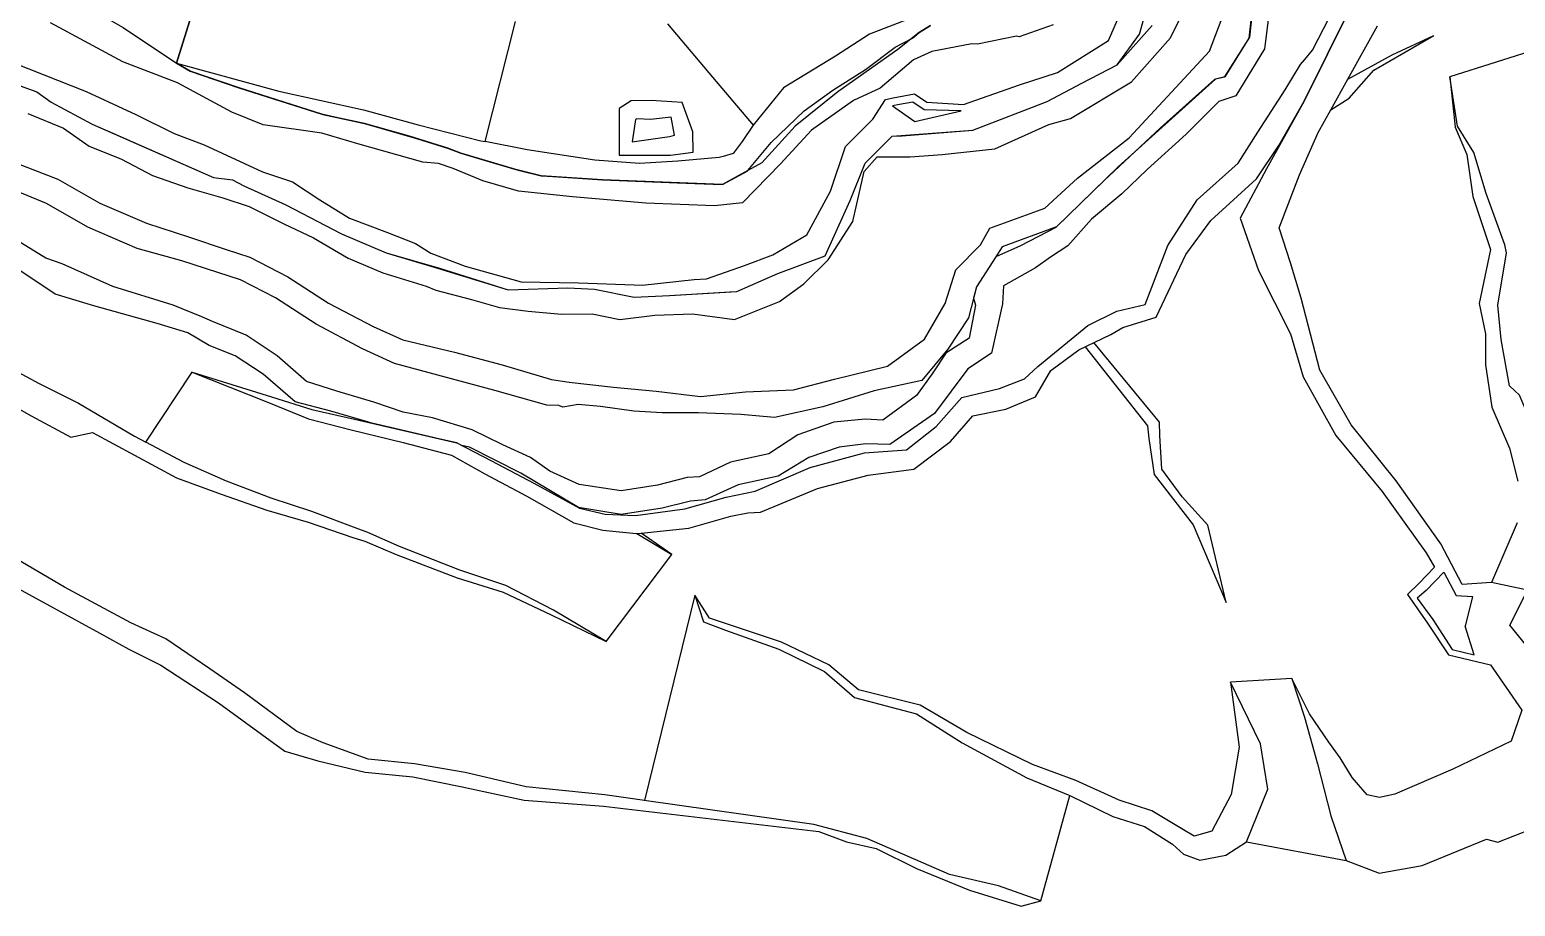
# Model space of a CAD drawing. Extents: x 102606 to 105048, y 81391 to 83586.
# Drawn here: x 104363.7 to 104714.6, y 81396.2 to 81603.2 of the extents above; entities that cross this region are included whole.
import ezdxf

# ---------------------------------------------------------------- set-up
doc = ezdxf.new("R2010")
doc.units = 0

msp = doc.modelspace()

# ---------------------------------------------------------------- linework, layer by layer
at = {"layer": 'BLG$340$FAKT', "color": 32}
for points in [[(104520.38, 81579.09, 0), (104517.83, 81586.04, 0), (104510.49, 81586.46, 0), (104505.8, 81586.42, 0), (104502.92, 81584.54927, 0), (104502.92, 81573.56, 0), (104515.116226, 81573.56, 0), (104520.46, 81574.26, 0), (104520.38, 81579.09, 0)], [(104516.025556, 81578.279125, 0), (104515.233821, 81582.539554, 0), (104510.380709, 81581.966067, 0), (104507.090282, 81582.132151, 0), (104506.789775, 81582.025139, 0), (104506.051687, 81576.691687, 0), (104514.805005, 81577.941341, 0), (104515.50272, 81578.101574, 0), (104516.025556, 81578.279125, 0)]]:
    msp.add_polyline3d(points, dxfattribs=at)
at = {"layer": 'BLG$350$FAKT', "color": 40}
for points in [[(104584.042022, 81610.449123, 0), (104579.116712, 81608.635489, 0), (104578.140808, 81608.276134, 0), (104572.042163, 81606.030446, 0), (104562.057558, 81602.168718, 0), (104554.063736, 81596.947761, 0), (104541.792004, 81589.443711, 0), (104534.606597, 81580.653132, 0)], [(104401.847262, 81606.379261, 0), (104398.422983, 81595.310937, 0), (104401.614461, 81593.390261, 0), (104413.111631, 81589.471997, 0), (104432.717041, 81583.227976, 0), (104432.921681, 81583.183472, 0), (104440.264674, 81581.586534, 0), (104440.266497, 81581.586138, 0), (104442.827552, 81581.029166, 0), (104455.101188, 81577.50596, 0), (104462.428127, 81575.252743, 0), (104465.528158, 81574.049143, 0), (104470.271014, 81572.630193, 0), (104470.272628, 81572.62971, 0), (104478.55642, 81570.151395, 0), (104479.450066, 81569.957116, 0), (104484.542624, 81568.703351, 0), (104484.580507, 81568.700764, 0), (104487.267972, 81568.517257, 0), (104498.982732, 81567.717344, 0), (104516.694584, 81567.038177, 0), (104520.808217, 81566.880439, 0), (104520.854071, 81566.878681, 0), (104527.375367, 81566.628619, 0), (104533.305728, 81569.896373, 0), (104533.320151, 81569.913777, 0), (104538.829607, 81576.562172, 0), (104546.653829, 81584.031494, 0), (104553.412821, 81588.908939, 0), (104561.132515, 81593.822859, 0), (104568.142908, 81599.090034, 0), (104572.20298, 81601.214958, 0), (104573.846304, 81602.51178, 0), (104576.463935, 81604.183959, 0)], [(104514.341, 81604.594, 0), (104524.145695, 81593.011173, 0), (104534.606597, 81580.653132, 0), (104532.018467, 81576.795429, 0), (104529.850523, 81573.962102, 0), (104527.510276, 81573.234478, 0), (104526.585314, 81573.006312, 0), (104516.798891, 81572.113537, 0), (104507.761184, 81571.575336, 0), (104497.221577, 81572.401772, 0), (104481.216545, 81574.829219, 0), (104471.339564, 81576.775511, 0), (104478.44, 81605.15, 0)], [(104398.422983, 81595.310937, 0), (104422.530507, 81588.691942, 0), (104442.553518, 81584.288428, 0), (104455.459927, 81580.69347, 0), (104470.263538, 81576.987546, 0), (104471.339564, 81576.775511, 0)]]:
    msp.add_polyline3d(points, dxfattribs=at)
at = {"layer": 'BLG$360$FAKT', "color": 3}
for points in [[(104358.666, 81616.982, 0), (104369.158, 81612.462, 0), (104374.12022, 81610.371046, 0), (104385.777242, 81603.696789, 0), (104398.421609, 81595.31478, 0), (104401.614461, 81593.390261, 0)], [(104576.463935, 81604.183959, 0), (104573.846304, 81602.51178, 0), (104568.77714, 81598.511469, 0), (104554.571774, 81588.545609, 0), (104544.547825, 81580.398464, 0), (104536.623338, 81571.739158, 0), (104533.33204, 81569.920347, 0), (104527.375367, 81566.628619, 0), (104498.982732, 81567.717344, 0), (104484.542624, 81568.703351, 0), (104478.55642, 81570.151395, 0), (104465.528158, 81574.049143, 0), (104462.458177, 81575.243467, 0), (104453.400764, 81578.039509, 0), (104442.827552, 81581.029166, 0), (104435.776219, 81582.562673, 0), (104432.717041, 81583.227976, 0), (104413.234336, 81589.430178, 0), (104401.614461, 81593.390261, 0), (104398.422983, 81595.310937, 0), (104401.847262, 81606.379261, 0)], [(104605.497974, 81604.362763, 0), (104597.446773, 81601.49406, 0), (104596.773326, 81601.691525, 0), (104587.605037, 81599.798502, 0), (104586.21663, 81599.882473, 0), (104576.80499, 81598.028448, 0), (104572.506907, 81596.084597, 0), (104564.603953, 81589.356854, 0), (104558.310866, 81586.45729, 0), (104548.41111, 81579.446886, 0), (104541.084833, 81571.538724, 0), (104532.058715, 81562.316522, 0), (104525.458653, 81561.636461, 0), (104509.228702, 81562.22042, 0), (104491.905548, 81563.700711, 0), (104479.162221, 81565.099232, 0), (104470.783119, 81567.513226, 0), (104463.715648, 81570.43528, 0), (104460.307442, 81571.631343, 0), (104456.566344, 81571.945397, 0), (104441.21482, 81576.258751, 0), (104432.68872, 81578.733725, 0), (104418.905, 81580.707, 0), (104411.462, 81583.68, 0), (104398.597, 81590.61, 0), (104385.761, 81595.579, 0), (104368.618, 81604.856, 0)]]:
    msp.add_polyline3d(points, dxfattribs=at)
at = {"layer": 'BLG$370$FAKT', "color": 5}
for points in [[(104352.389563, 81593.172895, 0), (104365.386633, 81588.541471, 0), (104368.804841, 81586.118149, 0), (104378.452651, 81580.880612, 0), (104383.357263, 81578.723382, 0), (104407.138182, 81568.263652, 0), (104411.604838, 81567.702228, 0), (104414.336104, 81566.330033, 0), (104424.18785, 81561.841132, 0), (104437.383367, 81555.012753, 0), (104447.949778, 81550.53407, 0), (104460.060994, 81546.89334, 0), (104476.718095, 81541.722292, 0), (104490.867108, 81542.256993, 0), (104497.132533, 81541.9245, 0), (104506.479899, 81540.050697, 0), (104514.833537, 81540.435023, 0), (104529.12238, 81541.288662, 0), (104530.734495, 81541.356368, 0), (104540.460838, 81545.644801, 0), (104551.638004, 81549.779041, 0), (104557.513543, 81562.89177, 0), (104561.079122, 81571.689699, 0), (104567.458865, 81578.052312, 0), (104569.792377, 81578.106735, 0), (104586.455727, 81579.462146, 0), (104604.067399, 81586.239201, 0), (104612.265746, 81590.552097, 0), (104620.576717, 81594.924241, 0), (104625.85, 81602.12, 0), (104627.911814, 81609.398326, 0)], [(104343.167366, 81602.010765, 0), (104377.093826, 81588.589232, 0), (104388.806099, 81583.206375, 0), (104397.877302, 81578.676328, 0), (104404.906448, 81575.989124, 0), (104418.730164, 81569.65827, 0), (104425.784172, 81567.233455, 0), (104432.264388, 81563.015563, 0), (104439.2414, 81558.714808, 0), (104448.242773, 81555.320004, 0), (104454.831177, 81552.73508, 0), (104458.491135, 81550.422822, 0), (104466.544374, 81547.319712, 0), (104479.766979, 81543.635805, 0), (104493.332244, 81543.402373, 0), (104506.476748, 81542.94942, 0), (104508.410743, 81542.882776, 0), (104520.70299, 81544.174021, 0), (104523.607854, 81544.368978, 0), (104532.572257, 81547.512051, 0), (104539.255007, 81549.992541, 0), (104547.266735, 81554.743734, 0), (104552.877538, 81565.046548, 0), (104556.431153, 81575.642888, 0), (104562.858749, 81582.050977, 0), (104565.86404, 81586.712245, 0), (104567.687725, 81587.069954, 0), (104572.69142, 81588.079048, 0), (104575.611607, 81586.095664, 0), (104584.282172, 81585.497094, 0), (104597.515877, 81590.206642, 0), (104606.495137, 81593.105497, 0), (104618.515137, 81600.662167, 0), (104621.189425, 81606.790968, 0)], [(104583.739075, 81584.049785, 0), (104574.970722, 81584.241413, 0), (104572.319981, 81586.118337, 0), (104569.128957, 81585.546988, 0), (104567.493841, 81585.249569, 0)], [(104567.493841, 81585.249569, 0), (104572.766101, 81581.491439, 0), (104583.739075, 81584.049785, 0)]]:
    msp.add_polyline3d(points, dxfattribs=at)
at = {"layer": 'BLG$380$FAKT', "color": 6}
for points in [[(104363.298, 81583.428, 0), (104371.735, 81579.902, 0), (104377.8, 81575.688, 0), (104385.393, 81572.619, 0), (104392.729, 81568.728, 0), (104401.053, 81565.856, 0), (104409.38, 81563.513, 0), (104415.56, 81561.46, 0), (104423.72, 81557.35, 0), (104430.75, 81554.05, 0), (104438.98, 81549.21, 0), (104447.1, 81545.79, 0), (104457.4, 81542.6, 0), (104459.6308, 81541.656079, 0), (104468.077253, 81539.460769, 0), (104474.703152, 81537.617688, 0), (104481.428449, 81536.707856, 0), (104489.310692, 81536.007983, 0), (104496.540504, 81536.08809, 0), (104503.110937, 81534.763687, 0), (104511.373955, 81535.812765, 0), (104520.25, 81536.09, 0), (104530.16, 81534.73, 0), (104540.81, 81539.03, 0), (104546.6, 81543.2, 0), (104552.34, 81548.84, 0), (104558.14, 81557.86, 0), (104560.82, 81569.7, 0), (104563.86403, 81573.157939, 0), (104571.704448, 81573.185497, 0), (104579.232036, 81573.751015, 0), (104591.696536, 81575.083295, 0), (104604.433091, 81580.808358, 0), (104609.557317, 81582.260791, 0), (104623.94267, 81590.864767, 0), (104633.145305, 81601.292275, 0), (104641.86274, 81618.932421, 0)], [(104352.389563, 81593.172895, 0), (104365.386633, 81588.541471, 0), (104368.804841, 81586.118149, 0), (104378.452651, 81580.880612, 0), (104407.138182, 81568.263652, 0), (104411.604838, 81567.702228, 0), (104414.336104, 81566.330033, 0), (104424.18785, 81561.841132, 0), (104437.383367, 81555.012753, 0), (104447.949778, 81550.53407, 0), (104460.535404, 81546.889789, 0), (104476.718095, 81541.722292, 0), (104490.867108, 81542.256993, 0), (104497.132533, 81541.9245, 0), (104506.479899, 81540.050697, 0), (104514.833537, 81540.435023, 0), (104530.734495, 81541.356368, 0), (104540.460838, 81545.644801, 0), (104551.638004, 81549.779041, 0), (104557.513543, 81562.89177, 0), (104561.079122, 81571.689699, 0), (104567.458865, 81578.052312, 0), (104586.455727, 81579.462146, 0), (104604.067399, 81586.239201, 0), (104612.265746, 81590.552097, 0), (104620.576717, 81594.924241, 0), (104628.865968, 81604.221499, 0)]]:
    msp.add_polyline3d(points, dxfattribs=at)
at = {"layer": 'BLG$390$FAKT', "color": 32}
for points in [[(104359.618895, 81572.061213, 0), (104370.4059, 81567.882413, 0), (104380.289538, 81562.250497, 0), (104391.321731, 81557.487465, 0), (104401.478805, 81554.222173, 0), (104409.862526, 81551.345853, 0), (104415.699596, 81549.491306, 0), (104424.662334, 81544.832599, 0), (104434.279564, 81538.634385, 0), (104444.885097, 81533.092204, 0), (104451.840425, 81529.940243, 0), (104464.024879, 81527.001279, 0), (104475.299642, 81524.021165, 0), (104486.979856, 81520.553921, 0), (104491.12062, 81519.945092, 0), (104501.632319, 81518.745373, 0), (104511.680995, 81517.827143, 0), (104522.128931, 81516.60025, 0), (104532.829037, 81517.652391, 0), (104544.165811, 81518.161738, 0), (104553.787415, 81520.663615, 0), (104566.293092, 81523.715343, 0), (104575.034737, 81530.08336, 0), (104579.935695, 81538.51765, 0), (104582.450052, 81546.480648, 0), (104588.333004, 81552.374726, 0), (104590.53398, 81556.342375, 0), (104603.52227, 81561.084883, 0), (104611.232275, 81568.155244, 0), (104623.442716, 81577.649529, 0), (104642.418941, 81598.124276, 0), (104650.061899, 81618.285308, 0)], [(104652.720053, 81609.433128, 0), (104651.807487, 81601.426687, 0), (104645.84071, 81592.015607, 0), (104643.594394, 81591.453752, 0), (104630.818472, 81580.005946, 0), (104617.480971, 81567.574893, 0), (104606.24754, 81556.600926, 0), (104593.414908, 81551.898033, 0), (104591.896004, 81549.544702, 0), (104587.351525, 81542.50366, 0), (104585.441622, 81535.149467, 0), (104580.604276, 81527.756565, 0), (104574.467677, 81520.365764, 0), (104563.158116, 81517.884247, 0), (104551.062745, 81514.142263, 0), (104539.673633, 81511.625253, 0), (104531.716606, 81512.324358, 0), (104521.682574, 81512.679277, 0), (104513.133758, 81512.740631, 0), (104506.407742, 81513.083417, 0), (104498.578325, 81514.20137, 0), (104493.253405, 81514.689364, 0), (104489.627428, 81514.068543, 0), (104488.737293, 81514.44053, 0), (104485.864837, 81514.542343, 0), (104473.602298, 81517.970318, 0), (104449.924327, 81524.365972, 0), (104442.316774, 81527.822761, 0), (104431.400144, 81533.686234, 0), (104421.767893, 81539.846066, 0), (104413.486241, 81544.15975, 0), (104408.128251, 81545.887334, 0), (104399.618896, 81548.6242, 0), (104389.080478, 81551.520487, 0), (104377.469179, 81556.597094, 0), (104367.672907, 81562.133401, 0), (104357.224754, 81566.46187, 0)]]:
    msp.add_polyline3d(points, dxfattribs=at)
at = {"layer": 'BLG$400$FAKT', "color": 40}
for points in [[(104652.571208, 81608.961652, 0), (104651.70897, 81601.19769, 0), (104646.0182, 81592.053469, 0), (104643.776382, 81591.535871, 0), (104620.840854, 81570.831973, 0), (104606.066196, 81556.477339, 0), (104597.751723, 81552.147866, 0), (104591.896004, 81549.544702, 0), (104587.346336, 81542.483679, 0), (104586.646918, 81539.79053, 0), (104587.111213, 81538.149888, 0), (104585.638616, 81530.345122, 0), (104580.086968, 81526.774705, 0), (104577.02964, 81522.154093, 0), (104573.145476, 81516.796966, 0), (104565.192731, 81510.968417, 0), (104561.076182, 81511.213991, 0), (104553.629265, 81510.483354, 0), (104545.154186, 81507.515307, 0), (104538.298059, 81503.047901, 0), (104529.213623, 81501.089118, 0), (104521.908798, 81497.569723, 0), (104519.042864, 81497.422542, 0), (104511.985743, 81495.64856, 0), (104503.42379, 81494.279446, 0), (104493.507603, 81495.77679, 0), (104486.600265, 81498.932003, 0), (104482.015773, 81502.139473, 0), (104475.505323, 81505.123083, 0), (104468.271931, 81508.681605, 0), (104458.831021, 81511.548185, 0), (104451.965737, 81512.841246, 0), (104444.981853, 81515.251723, 0), (104436.305691, 81517.848585, 0), (104429.114005, 81520.077665, 0), (104422.212375, 81526.151998, 0), (104414.839879, 81531.066124, 0), (104406.901149, 81534.304201, 0), (104404.414054, 81535.399386, 0), (104397.628018, 81538.11277, 0), (104383.386819, 81542.52786, 0), (104371.424741, 81547.881664, 0), (104367.557016, 81549.212252, 0), (104359.721867, 81554.058629, 0)], [(104656.448098, 81607.453277, 0), (104655.359419, 81598.647448, 0), (104648.594549, 81587.604892, 0), (104644.602068, 81586.205467, 0), (104636.88, 81578.5, 0), (104627.68, 81570.17, 0), (104621.65, 81564.45, 0), (104614.48, 81558.42, 0), (104608.951105, 81552.15268, 0), (104604.806971, 81549.460334, 0), (104601.285886, 81546.940462, 0), (104593.725356, 81542.676571, 0), (104593.459358, 81538.458697, 0), (104590.871355, 81526.819664, 0), (104585.32333, 81523.069809, 0), (104577.427054, 81512.537286, 0), (104566.872768, 81505.264487, 0), (104561.187181, 81505.405521, 0), (104554.931302, 81504.586924, 0), (104547.788367, 81502.160611, 0), (104540.515966, 81497.727028, 0), (104531.070426, 81495.680036, 0), (104523.289754, 81492.16467, 0), (104519.77726, 81491.814874, 0), (104513.112485, 81490.158384, 0), (104503.44791, 81488.732677, 0), (104493.312836, 81490.371543, 0), (104479.712196, 81498.487542, 0), (104467.571251, 81504.568793, 0), (104465.732286, 81505.024326, 0), (104464.611442, 81505.603146, 0), (104459.627225, 81506.724241, 0), (104456.6207, 81507.459056, 0), (104449.971675, 81508.993937, 0), (104444.554119, 81510.267422, 0), (104443.484709, 81510.603303, 0), (104434.867744, 81513.128174, 0), (104426.455142, 81515.337002, 0), (104418.882838, 81521.81579, 0), (104412.234167, 81526.152581, 0), (104406.148015, 81528.604587, 0), (104401.077742, 81531.628263, 0), (104393.859174, 81533.820166, 0), (104378.848382, 81537.987683, 0), (104369.716015, 81540.769959, 0), (104359.230726, 81547.762484, 0)]]:
    msp.add_polyline3d(points, dxfattribs=at)
at = {"layer": 'BLG$410$FAKT', "color": 3}
for points in [[(104350.982288, 81519.407083, 0), (104364.055523, 81511.965717, 0), (104373.418872, 81506.935038, 0), (104378.521157, 81508.079178, 0), (104398.422143, 81497.38853, 0), (104408.93443, 81493.50722, 0), (104419.767885, 81489.733839, 0), (104429.491561, 81486.860055, 0), (104440.034071, 81483.285047, 0), (104442.888867, 81482.396024, 0), (104450.271197, 81479.217822, 0), (104464.681333, 81473.719984, 0), (104475.56973, 81470.383665, 0), (104486.913246, 81465.041818, 0), (104499.872854, 81458.741303, 0), (104515.368218, 81479.254231, 0), (104508.15095, 81484.313235, 0), (104519.417194, 81485.462007, 0), (104529.335855, 81488.271056, 0), (104533.371213, 81489.105022, 0), (104536.310636, 81489.237518, 0), (104549.780331, 81494.80354, 0), (104561.796004, 81497.974056, 0), (104572.582696, 81499.429941, 0), (104581.214449, 81505.903685, 0), (104586.493656, 81511.984485, 0), (104594.287408, 81513.553035, 0), (104601.315813, 81516.525481, 0), (104604.932367, 81522.696769, 0), (104611.49, 81527.6, 0), (104619.044061, 81531.235392, 0), (104621.882265, 81532.862178, 0), (104629.809387, 81535.329782, 0), (104636.774979, 81550.091738, 0), (104642.665266, 81558.166035, 0), (104653.460076, 81568.01186, 0), (104658.730356, 81575.872078, 0), (104664.714539, 81586.287552, 0), (104681.340209, 81619.872523, 0)], [(104357.073083, 81524.40576, 0), (104365.831586, 81519.749441, 0), (104375.229021, 81515.003727, 0), (104388.510426, 81507.235475, 0), (104391.184493, 81505.792925, 0), (104402.067384, 81522.303146, 0), (104420.807899, 81516.520758, 0), (104430.349887, 81513.464866, 0), (104440.422759, 81511.22115, 0), (104464.611442, 81505.603146, 0), (104472.788091, 81501.380606, 0), (104482.829871, 81496.120249, 0), (104493.56718, 81490.232065, 0), (104499.651944, 81488.788935, 0), (104506.80625, 81488.502662, 0), (104518.473201, 81490.002738, 0), (104528.21151, 81492.824935, 0), (104535.085518, 81494.232961, 0), (104548.02941, 81499.835717, 0), (104560.90817, 81503.278102, 0), (104570.820699, 81503.97825, 0), (104577.815885, 81509.505117, 0), (104583.896799, 81516.346476, 0), (104592.777931, 81518.423971, 0), (104598.676146, 81520.72001, 0), (104601.812248, 81523.654266, 0), (104613.616105, 81533.325593, 0), (104620.514349, 81536.696639, 0), (104627.229218, 81538.274449, 0), (104632.524993, 81552.236037, 0), (104639.461988, 81563.011075, 0), (104649.151379, 81571.661935, 0), (104653.802767, 81579.020367, 0), (104660.248022, 81589.001454, 0), (104663.888307, 81594.983939, 0), (104664.904375, 81596.141574, 0), (104666.740701, 81598.335305, 0), (104670.687525, 81605.998219, 0)], [(104401.847837, 81522.380334, 0), (104420.134147, 81515.142721, 0), (104429.596177, 81511.303567, 0), (104439.63755, 81508.721316, 0), (104451.898527, 81505.73856, 0), (104463.323037, 81502.745062, 0), (104471.192047, 81498.312029, 0), (104481.163959, 81493.012515, 0), (104492.207086, 81486.696472, 0), (104499.13042, 81484.990049, 0), (104506.995633, 81484.195433, 0), (104508.15095, 81484.313235, 0)], [(104499.872854, 81458.741303, 0), (104487.417996, 81466.096635, 0), (104476.163361, 81471.920016, 0), (104465.301345, 81475.524787, 0), (104451.059484, 81481.143941, 0), (104443.620752, 81484.483356, 0), (104440.826144, 81485.463235, 0), (104430.387231, 81489.396149, 0), (104420.768093, 81492.569763, 0), (104410.177026, 81496.549747, 0), (104400.171213, 81500.97025, 0), (104391.184493, 81505.792925, 0)], [(104507.1357, 81484.209715, 0), (104515.368218, 81479.254231, 0)]]:
    msp.add_polyline3d(points, dxfattribs=at)
at = {"layer": 'BLG$420$FAKT', "color": 5}
for points in [[(104681.340209, 81619.872523, 0), (104664.714539, 81586.287552, 0), (104655.875602, 81570.328011, 0), (104649.599225, 81558.69574, 0), (104653.99342, 81546.342765, 0), (104661.549146, 81531.35971, 0), (104664.509973, 81521.176283, 0), (104672.225827, 81507.390957, 0), (104683.139892, 81494.152351, 0), (104693.57898, 81479.684402, 0), (104695.527305, 81476.22558, 0), (104691.858069, 81472.42333, 0), (104689.192153, 81469.781394, 0), (104693.868614, 81463.06269, 0), (104698.848032, 81455.575256, 0), (104708.749505, 81453.202259, 0), (104716.16746, 81442.51259, 0), (104713.674069, 81435.150525, 0), (104699.858818, 81428.529391, 0), (104686.169633, 81422.620464, 0), (104682.509818, 81421.885935, 0), (104679.624506, 81422.493068, 0), (104676.085973, 81426.584757, 0), (104673.239275, 81431.243143, 0), (104670.570421, 81434.95667, 0), (104666.007395, 81441.616225, 0), (104661.81997, 81449.997303, 0), (104647.376677, 81449.085317, 0), (104649.364833, 81433.71321, 0), (104647.513538, 81422.553318, 0), (104642.964717, 81413.934677, 0), (104638.790769, 81412.749023, 0), (104635.833511, 81414.488195, 0), (104628.76662, 81418.750446, 0), (104621.042842, 81421.210465, 0), (104610.826679, 81425.861203, 0), (104600.601225, 81429.680202, 0), (104585.074179, 81437.178325, 0), (104574.038004, 81443.650039, 0), (104559.475087, 81447.323587, 0), (104552.477883, 81453.173755, 0), (104541.302719, 81458.564815, 0), (104528.559235, 81462.800864, 0), (104524.282348, 81464.219658, 0), (104520.864189, 81469.617256, 0), (104508.96571, 81421.170369, 0), (104499.591616, 81422.501948, 0), (104481.009668, 81424.364916, 0), (104466.543199, 81427.763866, 0), (104454.611309, 81429.792534, 0), (104443.669167, 81430.931806, 0), (104433.073545, 81434.779046, 0), (104426.785395, 81437.423422, 0), (104414.478762, 81446.567999, 0), (104406.246308, 81452.23095, 0), (104395.861548, 81459.339174, 0), (104387.638621, 81463.100115, 0), (104371.980345, 81471.500376, 0), (104354.28696, 81481.841831, 0)], [(104739.09, 81430.93, 0), (104713.34, 81462.58, 0), (104717.53, 81470.82, 0), (104709.02, 81472.63, 0), (104702.06, 81472.14, 0), (104697, 81481.78, 0), (104686.47, 81496.66, 0), (104675.88, 81509.89, 0), (104668.42, 81522.78, 0), (104664.01, 81539.78, 0), (104661.55, 81548.14, 0), (104658.84, 81556.43, 0), (104663.61, 81568.89, 0), (104668.089792, 81578.884773, 0), (104671.039033, 81584.259324, 0), (104675.026242, 81591.525416, 0), (104682.085234, 81604.08282, 0)], [(104613.02025, 81528.336433, 0), (104627.765479, 81509.622809, 0), (104628.074011, 81506.611477, 0), (104629.298733, 81498.179266, 0), (104638.497449, 81486.27768, 0), (104646.36, 81467.93, 0)], [(104646.36, 81467.93, 0), (104641.995661, 81486.203065, 0), (104635.91, 81492.91, 0), (104631.16, 81499.37, 0), (104630.617357, 81507.359155, 0), (104630.563987, 81510.474815, 0), (104615.030728, 81529.303976, 0)], [(104359.23, 81472.14, 0), (104380.3, 81460.71, 0), (104387.17, 81456.86, 0), (104394.69, 81453.12, 0), (104408.31, 81444.23, 0), (104424.02, 81432.82, 0), (104431.79714, 81430.552934, 0), (104442.953372, 81427.818954, 0), (104454.190423, 81426.718656, 0), (104465.863524, 81424.403832, 0), (104480.489111, 81421.245361, 0), (104499.265159, 81419.806201, 0), (104550.139062, 81413.83356, 0), (104556.661843, 81411.397831, 0), (104563.631099, 81409.838909, 0), (104573.182723, 81405.075111, 0), (104585.724539, 81399.944408, 0), (104597.905072, 81396.172234, 0), (104602.516466, 81397.488798, 0), (104609.383881, 81422.374216, 0), (104619.569665, 81417.387003, 0), (104627.056706, 81414.977642, 0), (104633.646181, 81410.815661, 0), (104636.279, 81408.497, 0), (104640.121768, 81407.087215, 0), (104646.280237, 81408.252599, 0), (104651.102591, 81411.415215, 0), (104674.630684, 81406.960589, 0), (104682.451045, 81404.001659, 0), (104692.62, 81405.78, 0), (104707.78, 81412, 0), (104710.52, 81411.33, 0), (104734.62, 81420.74, 0)], [(104697.715417, 81475.06545, 0), (104693.52842, 81470.789563, 0), (104691.454854, 81468.958591, 0), (104695.155129, 81463.938067, 0), (104699.736117, 81456.847066, 0), (104704.928523, 81455.571788, 0), (104702.763, 81462.2914, 0)], [(104697.715417, 81475.06545, 0), (104700.640539, 81469.593817, 0), (104704.514036, 81469.340081, 0), (104702.763, 81462.2914, 0)], [(104520.864189, 81469.617256, 0), (104522.871094, 81463.374746, 0), (104528.086567, 81461.377475, 0), (104540.6307, 81456.907367, 0), (104551.487861, 81451.639055, 0), (104558.527388, 81445.465858, 0), (104573.19894, 81441.601411, 0), (104583.981924, 81434.777585, 0), (104599.236367, 81426.484655, 0), (104609.383881, 81422.374216, 0)], [(104651.102591, 81411.415215, 0), (104656.170827, 81423.811552, 0), (104654.410171, 81434.558271, 0), (104647.376677, 81449.085317, 0)], [(104661.81997, 81449.997303, 0), (104664.85564, 81440.847745, 0), (104667.931001, 81429.832829, 0), (104671.02891, 81417.551967, 0), (104674.630684, 81406.960589, 0)], [(104602.516466, 81397.488798, 0), (104592.576367, 81401.015294, 0), (104581.004598, 81403.657013, 0), (104571.213564, 81407.963358, 0), (104561.423044, 81412.216649, 0), (104548.936858, 81415.492516, 0), (104508.835608, 81421.18885, 0)]]:
    msp.add_polyline3d(points, dxfattribs=at)
at = {"layer": 'BLG$430$FAKT', "color": 6}
for points in [[(104671.039033, 81584.259324, 0), (104675.38, 81587.04, 0), (104681.20928, 81593.672769, 0), (104695.4, 81601.79, 0)], [(104675.026242, 81591.525416, 0), (104685.54577, 81597.273757, 0), (104695.4, 81601.79, 0)], [(104721.028763, 81598.971265, 0), (104699.19, 81592.04, 0), (104700.43907, 81580.164095, 0), (104703.201459, 81573.721919, 0), (104704.607513, 81563.799191, 0), (104708.749285, 81551.294418, 0), (104706.087011, 81538.53706, 0), (104707.54, 81531.35, 0), (104707.579446, 81524.082599, 0), (104709.065084, 81514.049286, 0), (104713.275084, 81504.389286, 0), (104715.240825, 81496.55935, 0)], [(104717.53, 81470.82, 0), (104720.086105, 81479.595089, 0), (104722.493854, 81485.082922, 0), (104722.863803, 81497.420493, 0), (104719.677642, 81507.179635, 0), (104715.612269, 81516.902666, 0), (104713.246961, 81519.060759, 0), (104711.262509, 81530.068021, 0), (104710.507611, 81538.164582, 0), (104712.565429, 81550.498044, 0), (104712.126407, 81552.412972, 0), (104707.715798, 81564.527969, 0), (104704.82522, 81574.176422, 0), (104700.938897, 81580.378419, 0), (104699.19, 81592.04, 0)], [(104715.033683, 81486.692848, 0), (104709.02, 81472.63, 0)]]:
    msp.add_polyline3d(points, dxfattribs=at)

doc.saveas('drawing.dxf')
